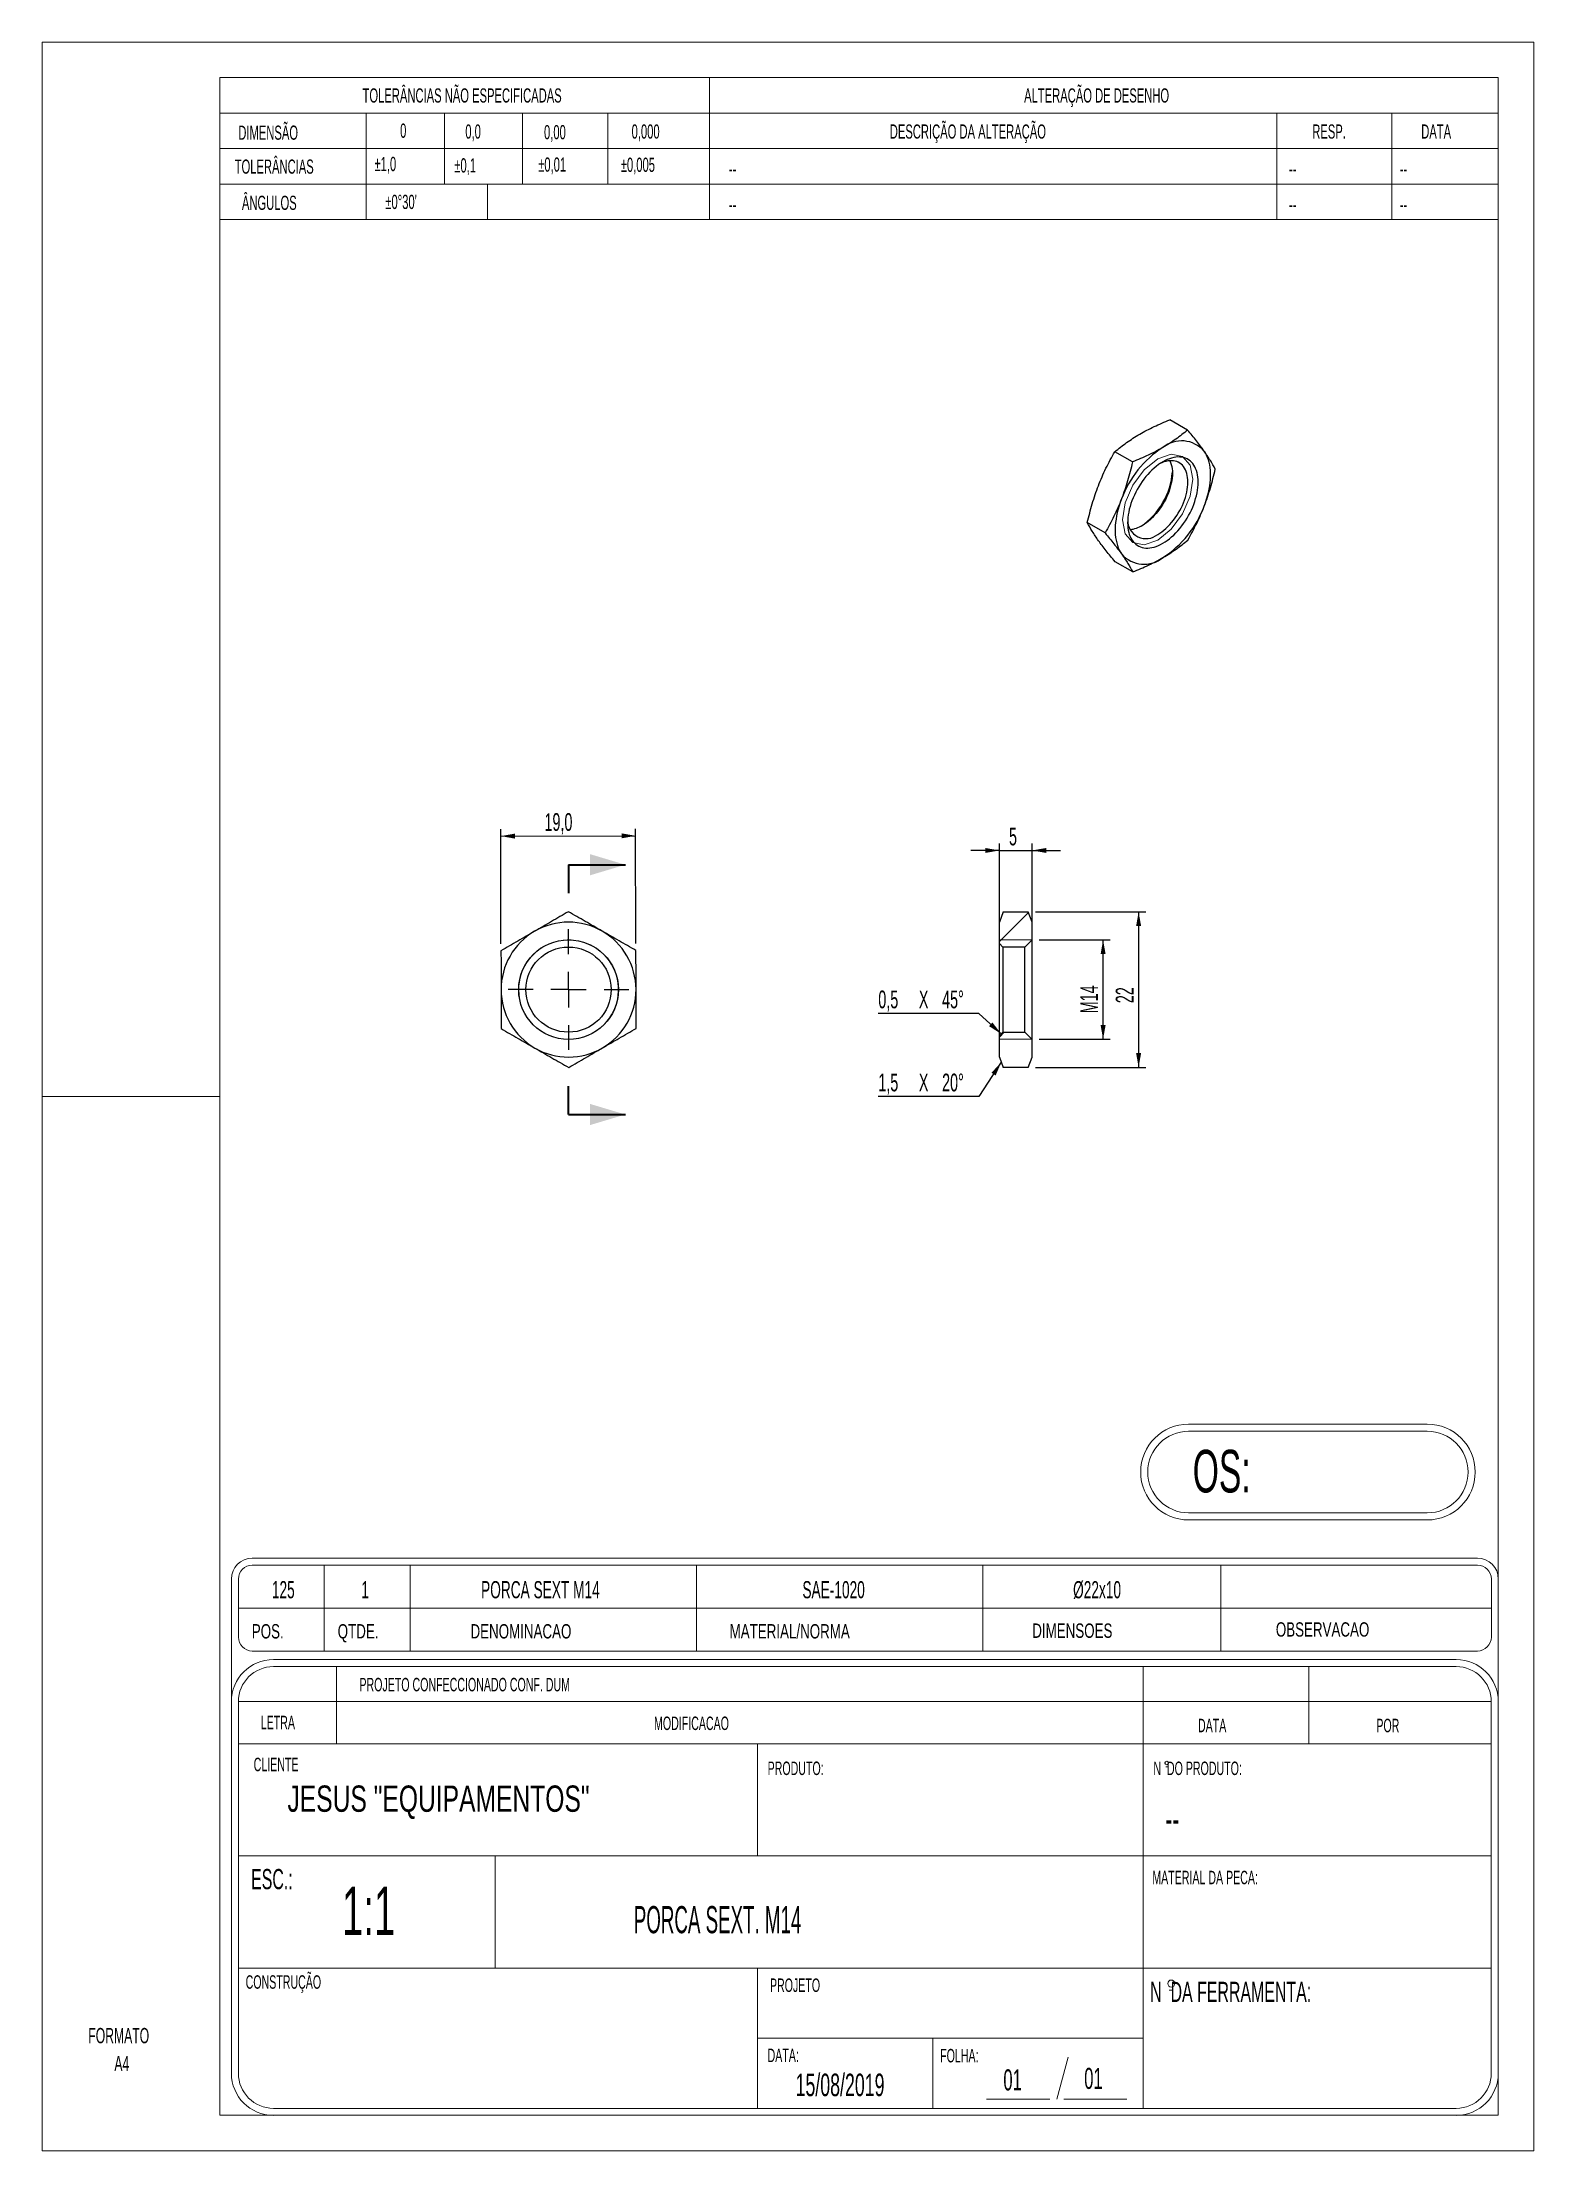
# Model space of a CAD drawing. Header units: millimetres. Extents: x 0 to 210, y 0 to 297.
import ezdxf

# ---------------------------------------------------------------- set-up
doc = ezdxf.new("R2010")
doc.units = ezdxf.units.MM
doc.linetypes.add('PHANTOM', pattern=[12.7, 6.35, -1.27, 1.27, -1.27, 1.27, -1.27])
doc.layers.add('COTAS', color=7, linetype='Continuous')
doc.styles.add('SLDTEXTSTYLE0', font='TXT', dxfattribs={"width": 0.595745})
doc.styles.add('SLDTEXTSTYLE1', font='TXT', dxfattribs={"width": 0.589474})
doc.styles.add('SLDTEXTSTYLE2', font='TXT', dxfattribs={"width": 0.515789})
doc.styles.add('SLDTEXTSTYLE3', font='TXT', dxfattribs={"width": 0.7})
doc.styles.add('SLDTEXTSTYLE4', font='TXT', dxfattribs={"width": 0.695035})
doc.styles.add('SLDTEXTSTYLE5', font='TXT', dxfattribs={"width": 0.605})
doc.dimstyles.new('SLDDIMSTYLE0', dxfattribs={"dimtxt": 2.5, "dimasz": 2, "dimexe": 0, "dimexo": 0.0625, "dimtad": 1, "dimdec": 1, "dimrnd": 1e-09, "dimzin": 12, "dimdsep": 46, "dimtxsty": 'SLDTEXTSTYLE5', "dimsah": 1, "dimcen": 0.09, "dimadec": 0, "dimazin": 3, "dimtfac": 1, "dimtdec": 3, "dimtofl": 0, "dimtmove": 0, "dimatfit": 3, "dimfxl": 0, "dimfrac": 2, "dimtolj": 1, "dimtzin": 12, "dimarcsym": 0})
doc.dimstyles.new('SLDDIMSTYLE1', dxfattribs={"dimtxt": 2.5, "dimasz": 2, "dimexe": 0, "dimexo": 0.0625, "dimtad": 1, "dimdec": 0, "dimrnd": 1e-09, "dimzin": 12, "dimdsep": 46, "dimtxsty": 'SLDTEXTSTYLE5', "dimsah": 1, "dimcen": 0.09, "dimadec": 0, "dimazin": 3, "dimtfac": 1, "dimtdec": 3, "dimtmove": 0, "dimatfit": 0, "dimfxl": 0, "dimfrac": 2, "dimtolj": 1, "dimtzin": 12, "dimarcsym": 0})
doc.dimstyles.new('SLDDIMSTYLE2', dxfattribs={"dimtxt": 2.5, "dimasz": 2, "dimexe": 0, "dimexo": 0.0625, "dimtad": 1, "dimdec": 0, "dimrnd": 1e-09, "dimzin": 12, "dimdsep": 46, "dimtxsty": 'SLDTEXTSTYLE5', "dimsah": 1, "dimcen": 0.09, "dimadec": 0, "dimazin": 3, "dimtfac": 1, "dimtdec": 3, "dimtofl": 0, "dimtmove": 0, "dimatfit": 3, "dimfxl": 0, "dimfrac": 2, "dimtolj": 1, "dimtzin": 12, "dimarcsym": 0})

# ---------------------------------------------------------------- blocks, each defined once
blk = doc.blocks.new('SW_NOTE_0')
at = {"color": 0, "linetype": 'Continuous', "lineweight": 18, "insert": (0, 2.77), "char_height": 2.152, "attachment_point": 1, "style": 'SLDTEXTSTYLE0'}
blk.add_mtext('FORMATO', dxfattribs=at)
blk = doc.blocks.new('SW_NOTE_0_1')
at = {"color": 0, "linetype": 'Continuous', "lineweight": 18, "insert": (0, 2.77), "char_height": 2.152, "attachment_point": 1, "style": 'SLDTEXTSTYLE0'}
blk.add_mtext('A4', dxfattribs=at)
blk = doc.blocks.new('Bloco2')
at = {"color": 7, "linetype": 'Continuous', "lineweight": 18}
for p, q in [((210.04, 297.06), (0.04, 297.06)), ((0.04, 297.06), (0.04, 0.06)), ((210.04, 0.06), (210.04, 297.06)), ((205.04, 292.06), (25.04, 292.06)), ((25.04, 292.06), (25.04, 5.06)), ((205.04, 5.06), (205.04, 292.06)), ((0.04, 148.56), (25.04, 148.56)), ((25.04, 5.06), (205.04, 5.06)), ((0.04, 0.06), (210.04, 0.06))]:
    blk.add_line(p, q, dxfattribs=at)
for name, p in [('SW_NOTE_0', (6.53, 14.59)), ('SW_NOTE_0_1', (10.2, 10.66))]:
    blk.add_blockref(name, p, dxfattribs=at)
blk = doc.blocks.new('_D')
at = {"layer": 'COTAS'}
for p, q in [((64.6, 170.38), (64.56, 186.53)), ((64.57, 185.53), (83.57, 185.57)), ((83.6, 170.42), (83.56, 186.57))]:
    blk.add_line(p, q, dxfattribs=at)
for points in [[(64.57, 185.53), (66.57, 185.18), (66.57, 185.88)], [(83.57, 185.57), (81.57, 185.92), (81.57, 185.22)]]:
    blk.add_solid(points, dxfattribs=at)
at = {"layer": 'COTAS', "insert": (70.72, 188.76), "char_height": 2.5, "attachment_point": 1, "rotation": 0.1263, "style": 'SLDTEXTSTYLE5'}
blk.add_mtext('19,0', dxfattribs=at)
blk = doc.blocks.new('SW_CENTERMARKSYMBOL_0')
at = {"layer": 'COTAS', "color": 0}
for p, q in [((0, 5), (0, 8.5)), ((-5, 0), (-8.5, 0)), ((0, 0), (-2.5, 0)), ((0, 0), (0, 2.5)), ((0, 0), (0, -2.5)), ((0, 0), (2.5, 0)), ((5, 0), (8.5, 0)), ((0, -5), (0, -8.5))]:
    blk.add_line(p, q, dxfattribs=at)
blk = doc.blocks.new('_D_1')
at = {"layer": 'COTAS'}
for p, q in [((140.37, 170.91), (150.37, 170.91)), ((149.37, 156.91), (149.37, 170.91)), ((140.37, 156.91), (150.37, 156.91))]:
    blk.add_line(p, q, dxfattribs=at)
for points in [[(149.37, 170.91), (149.02, 168.91), (149.72, 168.91)], [(149.37, 156.91), (149.72, 158.91), (149.02, 158.91)]]:
    blk.add_solid(points, dxfattribs=at)
at = {"layer": 'COTAS', "insert": (146.15, 160.57), "char_height": 2.5, "attachment_point": 1, "rotation": 90, "style": 'SLDTEXTSTYLE5'}
blk.add_mtext('M14', dxfattribs=at)
blk = doc.blocks.new('_D_2')
at = {"layer": 'COTAS'}
for p, q in [((134.77, 171.41), (134.77, 184.51)), ((139.37, 171.94), (139.37, 184.51)), ((134.77, 183.51), (130.77, 183.51)), ((134.77, 183.51), (139.37, 183.51)), ((139.37, 183.51), (143.37, 183.51))]:
    blk.add_line(p, q, dxfattribs=at)
for points in [[(134.77, 183.51), (132.77, 183.86), (132.77, 183.16)], [(139.37, 183.51), (141.37, 183.16), (141.37, 183.86)]]:
    blk.add_solid(points, dxfattribs=at)
at = {"layer": 'COTAS', "insert": (136.12, 186.73), "char_height": 2.5, "attachment_point": 1, "style": 'SLDTEXTSTYLE5'}
blk.add_mtext('5', dxfattribs=at)
blk = doc.blocks.new('SW_CHAMFER_DIMENSION_0')
at = {"layer": 'COTAS', "color": 0}
for p, q in [((17.32, 4.82), (14.17, 0)), ((14.17, 0), (0, 0))]:
    blk.add_line(p, q, dxfattribs=at)
blk.add_solid([(17.32, 4.82), (15.93, 3.34), (16.52, 2.95)], dxfattribs=at)
at = {"layer": 'COTAS', "color": 0, "char_height": 2.5, "attachment_point": 1, "style": 'SLDTEXTSTYLE5'}
for s, insert in [('1,5', (0, 3.22)), ('X', (5.71, 3.22)), ('20°', (8.98, 3.22))]:
    blk.add_mtext(s, dxfattribs=dict(at, insert=insert))
blk = doc.blocks.new('SW_CHAMFER_DIMENSION_1')
at = {"layer": 'COTAS', "color": 0}
for p, q in [((14.17, 0), (0, 0)), ((17.3, -2.89), (14.17, 0))]:
    blk.add_line(p, q, dxfattribs=at)
blk.add_solid([(17.3, -2.89), (16.07, -1.28), (15.59, -1.79)], dxfattribs=at)
at = {"layer": 'COTAS', "color": 0, "char_height": 2.5, "attachment_point": 1, "style": 'SLDTEXTSTYLE5'}
for s, insert in [('0,5', (0, 3.22)), ('X', (5.71, 3.22)), ('45°', (8.98, 3.22))]:
    blk.add_mtext(s, dxfattribs=dict(at, insert=insert))
blk = doc.blocks.new('_D_3')
at = {"layer": 'COTAS'}
for p, q in [((139.84, 174.87), (155.37, 174.87)), ((154.37, 174.87), (154.37, 152.96)), ((139.84, 152.96), (155.37, 152.96))]:
    blk.add_line(p, q, dxfattribs=at)
for points in [[(154.37, 174.87), (154.02, 172.87), (154.72, 172.87)], [(154.37, 152.96), (154.72, 154.96), (154.02, 154.96)]]:
    blk.add_solid(points, dxfattribs=at)
at = {"layer": 'COTAS', "insert": (151.15, 162), "char_height": 2.5, "attachment_point": 1, "rotation": 90, "style": 'SLDTEXTSTYLE5'}
blk.add_mtext('22', dxfattribs=at)

msp = doc.modelspace()

# ---------------------------------------------------------------- hatches: boundary and pattern name
at = {"layer": 'COTAS', "linetype": 'Continuous', "lineweight": 18}
h = msp.add_hatch(dxfattribs=at)
h.set_pattern_fill('ANSI32', color=256, angle=3e-322, style=0)
h.paths.add_polyline_path([(134.77, 173.41), (134.77, 170.41), (135.27, 169.91), (138.35, 169.91), (139.37, 170.94), (139.37, 173.41), (138.84, 174.87), (135.3, 174.87)], flags=0)
h = msp.add_hatch(dxfattribs=at)
h.set_pattern_fill('ANSI32', color=256, angle=3e-322, style=0)
h.paths.add_polyline_path([(138.35, 157.91), (135.27, 157.91), (134.77, 157.41), (134.77, 154.41), (135.3, 152.96), (138.84, 152.96), (139.37, 154.41), (139.37, 156.89)], flags=0)

# ---------------------------------------------------------------- linework, layer by layer
at = {"color": 7, "linetype": 'Continuous', "lineweight": 18}
for p, q in [((205.01, 292.36), (25.01, 292.36)), ((25.01, 272.36), (25.01, 292.36)), ((93.95, 272.36), (93.95, 292.36)), ((205.01, 292.36), (205.01, 272.36)), ((25.01, 287.36), (93.95, 287.36)), ((45.64, 272.36), (45.64, 287.36)), ((56.64, 277.36), (56.64, 287.36)), ((67.64, 277.36), (67.64, 287.36)), ((79.64, 277.36), (79.64, 287.36)), ((93.95, 287.36), (205.01, 287.36)), ((173.82, 272.36), (173.82, 287.36)), ((190.01, 272.36), (190.01, 287.36)), ((25.01, 282.36), (93.95, 282.36)), ((93.95, 282.36), (205.01, 282.36)), ((25.01, 277.36), (93.95, 277.36)), ((62.7, 277.36), (62.7, 272.36)), ((93.95, 277.36), (205.01, 277.36)), ((25.01, 272.36), (93.95, 272.36)), ((93.95, 272.36), (205.01, 272.36)), ((139.35, 170.91), (134.77, 170.91)), ((139.35, 170.91), (134.77, 170.91)), ((139.35, 156.91), (134.77, 156.91)), ((139.35, 156.91), (134.77, 156.91)), ((195.01, 102.71), (161.41, 102.71)), ((195.01, 101.71), (161.41, 101.71)), ((161.41, 90.21), (195.01, 90.21)), ((161.41, 89.21), (195.01, 89.21)), ((202.07, 83.83), (29.59, 83.83)), ((26.65, 11.28), (26.65, 80.89)), ((26.65, 80.89), (26.65, 67.81)), ((27.63, 80.89), (27.63, 72.71)), ((202.07, 82.85), (29.59, 82.85)), ((39.72, 70.75), (39.72, 82.85)), ((51.82, 70.75), (51.82, 82.85)), ((92.14, 70.75), (92.14, 82.85)), ((132.46, 70.75), (132.46, 82.85)), ((165.96, 70.75), (165.96, 82.85)), ((204.03, 72.71), (204.03, 80.89)), ((205.01, 11.28), (205.01, 80.89)), ((27.63, 76.8), (204.03, 76.8)), ((29.59, 70.75), (202.07, 70.75)), ((32.57, 69.54), (199.08, 69.54)), ((32.57, 68.56), (199.08, 68.56)), ((41.46, 57.69), (41.46, 68.56)), ((155.03, 68.56), (155.03, 57.69)), ((178.34, 68.56), (178.34, 57.69)), ((27.64, 11.28), (27.64, 63.62)), ((27.64, 63.62), (204.02, 63.62)), ((204.02, 63.62), (204.02, 11.28)), ((27.64, 57.69), (204.02, 57.69)), ((100.71, 57.69), (100.71, 41.89)), ((155.03, 57.69), (155.03, 41.89)), ((158.2, 54.45), (158.46, 54.45)), ((158.2, 54.43), (158.46, 54.43)), ((27.64, 41.89), (204.02, 41.89)), ((63.77, 26.09), (63.77, 41.89)), ((155.03, 26.09), (155.03, 41.89)), ((27.64, 26.09), (204.02, 26.09)), ((100.71, 26.09), (100.71, 6.34)), ((155.03, 26.09), (155.03, 6.34)), ((158.69, 23), (159.2, 23)), ((100.71, 16.22), (155.03, 16.22)), ((125.4, 16.22), (125.4, 6.34)), ((144.43, 13.54), (142.85, 7.62)), ((199.08, 6.34), (32.57, 6.34)), ((141.86, 7.62), (132.97, 7.62)), ((143.83, 7.62), (152.72, 7.62)), ((199.08, 5.36), (32.57, 5.36)), ((204.44, 5.36), (205.01, 5.36)), ((205.01, 5.36), (205.01, 5.93))]:
    msp.add_line(p, q, dxfattribs=at)
at = {"color": 7, "linetype": 'Continuous', "lineweight": 25}
for p, q in [((161.27, 242.73), (158.77, 244.17)), ((153.51, 238.23), (151.02, 239.67)), ((149.65, 228.23), (147.15, 229.68)), ((153.54, 222.74), (151.05, 224.18)), ((135.3, 174.87), (134.77, 173.41)), ((134.77, 170.41), (134.77, 173.41)), ((135.3, 174.87), (138.84, 174.87)), ((139.37, 173.41), (138.84, 174.87)), ((139.37, 170.94), (139.37, 173.41)), ((134.77, 170.41), (135.27, 169.91)), ((134.77, 157.41), (134.77, 170.41)), ((135.27, 169.91), (135.27, 157.91)), ((138.35, 169.91), (135.27, 169.91)), ((139.37, 170.94), (138.35, 169.91)), ((138.35, 157.91), (138.35, 169.91)), ((139.37, 156.89), (139.37, 170.94)), ((135.27, 157.91), (134.77, 157.41)), ((134.77, 154.41), (134.77, 157.41)), ((135.27, 157.91), (138.35, 157.91)), ((138.35, 157.91), (139.37, 156.89)), ((139.37, 154.41), (139.37, 156.89)), ((134.77, 154.41), (135.3, 152.96)), ((138.84, 152.96), (135.3, 152.96)), ((138.84, 152.94), (135.31, 152.94)), ((138.84, 152.96), (139.37, 154.41))]:
    msp.add_line(p, q, dxfattribs=at)
at = {"color": 7, "linetype": 'PHANTOM', "lineweight": 35}
for p, q in [((74.11, 181.5), (74.11, 177.5)), ((74.11, 146.32), (74.11, 150.32))]:
    msp.add_line(p, q, dxfattribs=at)
at = {"color": 7, "linetype": 'Continuous', "lineweight": 35}
for p, q in [((74.11, 181.5), (82.11, 181.5)), ((74.11, 146.32), (82.11, 146.32))]:
    msp.add_line(p, q, dxfattribs=at)
at = {"color": 7, "linetype": 'Continuous', "lineweight": 18, "flags": 128}
msp.add_lwpolyline([(157.06, 227.22), (155.17, 226.56), (153.56, 226.87), (152.49, 228.11), (152.11, 230.08), (152.49, 232.48), (153.56, 234.95), (155.17, 237.12), (157.06, 238.65), (158.95, 239.31), (160.56, 238.99), (161.63, 237.76), (162.01, 235.79), (161.63, 233.39), (160.56, 230.91), (158.95, 228.75), (157.06, 227.22)], dxfattribs=at)
msp.add_lwpolyline([(157.06, 227.22), (155.17, 226.56), (153.56, 226.87), (152.49, 228.11), (152.11, 230.08), (152.49, 232.48), (153.56, 234.95), (155.17, 237.12), (157.06, 238.65), (158.95, 239.31), (160.56, 238.99), (161.63, 237.76), (162.01, 235.79), (161.63, 233.39), (160.56, 230.91), (158.95, 228.75), (157.06, 227.22)], dxfattribs=at)
at = {"color": 7, "linetype": 'Continuous', "lineweight": 25, "flags": 128}
for points in [[(157.79, 226.78), (158.1, 226.97), (158.41, 227.18), (158.72, 227.42), (159.02, 227.67), (159.32, 227.94), (159.61, 228.24), (159.9, 228.54), (160.18, 228.87), (160.45, 229.21), (160.71, 229.56), (160.95, 229.92), (161.19, 230.3), (161.41, 230.68), (161.61, 231.07), (161.8, 231.46), (161.98, 231.86), (162.14, 232.26), (162.28, 232.67), (162.4, 233.07), (162.51, 233.47), (162.6, 233.87), (162.67, 234.26), (162.71, 234.64), (162.74, 235.02), (162.75, 235.38), (162.74, 235.74), (162.71, 236.08), (162.67, 236.41), (162.6, 236.72), (162.51, 237.01), (162.4, 237.29), (162.28, 237.55), (162.14, 237.79), (161.98, 238.01), (161.8, 238.21), (161.61, 238.38), (161.41, 238.53), (161.19, 238.66), (160.95, 238.76), (160.71, 238.84), (160.45, 238.89), (160.18, 238.92), (159.9, 238.93), (159.61, 238.9), (159.32, 238.86), (159.02, 238.78), (158.72, 238.69), (158.41, 238.56), (158.1, 238.42), (157.79, 238.25), (157.47, 238.06), (157.16, 237.85), (156.85, 237.61), (156.55, 237.36), (156.25, 237.08), (155.96, 236.79), (155.67, 236.48), (155.39, 236.16), (155.12, 235.82), (154.87, 235.47), (154.62, 235.11), (154.39, 234.73), (154.16, 234.35), (153.96, 233.96), (153.77, 233.57), (153.59, 233.17), (153.43, 232.76), (153.29, 232.36), (153.17, 231.96), (153.06, 231.56), (152.97, 231.16), (152.91, 230.77), (152.86, 230.39), (152.83, 230.01), (152.82, 229.65), (152.83, 229.29), (152.86, 228.95), (152.91, 228.62), (152.97, 228.31), (153.06, 228.01), (153.17, 227.74), (153.29, 227.48), (153.43, 227.24), (153.59, 227.02), (153.77, 226.82), (153.96, 226.65), (154.16, 226.5), (154.39, 226.37), (154.62, 226.27), (154.87, 226.19), (155.12, 226.13), (155.39, 226.11), (155.67, 226.1), (155.96, 226.13), (156.25, 226.17), (156.55, 226.24), (156.85, 226.34), (157.16, 226.46), (157.47, 226.61), (157.79, 226.78)], [(158.77, 238.4), (158.78, 238.39), (158.88, 238.14), (158.97, 237.87), (159.04, 237.58), (159.09, 237.28), (159.12, 236.97), (159.13, 236.64), (159.12, 236.3), (159.09, 235.95), (159.04, 235.59), (158.97, 235.22), (158.88, 234.85), (158.78, 234.48), (158.65, 234.11), (158.51, 233.73), (158.35, 233.36), (158.18, 233), (157.99, 232.63), (157.78, 232.28), (157.56, 231.93), (157.33, 231.6), (157.09, 231.27), (156.84, 230.96), (156.58, 230.67), (156.31, 230.39), (156.03, 230.13), (155.75, 229.89), (155.46, 229.67), (155.18, 229.47), (154.89, 229.29)], [(157.06, 228.03), (157.35, 228.21), (157.64, 228.41), (157.92, 228.63), (158.21, 228.88), (158.48, 229.14), (158.75, 229.41), (159.01, 229.71), (159.27, 230.02), (159.51, 230.34), (159.74, 230.68), (159.96, 231.02), (160.16, 231.38), (160.35, 231.74), (160.53, 232.11), (160.69, 232.48), (160.83, 232.85), (160.95, 233.23), (161.06, 233.6), (161.15, 233.97), (161.21, 234.33), (161.26, 234.69), (161.29, 235.04), (161.3, 235.38), (161.29, 235.71), (161.26, 236.03), (161.21, 236.33), (161.15, 236.61), (161.06, 236.88), (160.95, 237.13), (160.83, 237.36), (160.69, 237.57), (160.53, 237.76), (160.35, 237.92), (160.16, 238.07), (159.96, 238.18), (159.74, 238.28), (159.51, 238.35), (159.27, 238.39), (159.01, 238.41), (158.75, 238.4), (158.48, 238.37), (158.21, 238.31), (157.92, 238.23), (157.64, 238.12), (157.41, 238.02)], [(163.61, 232.01), (163.79, 232.49), (163.94, 232.97), (164.08, 233.44), (164.2, 233.92), (164.3, 234.39), (164.38, 234.85), (164.44, 235.31), (164.48, 235.76), (164.5, 236.19), (164.5, 236.62), (164.48, 237.04), (164.44, 237.44), (164.38, 237.82), (164.29, 238.19), (164.19, 238.54), (164.07, 238.88), (163.93, 239.19), (163.77, 239.49), (163.6, 239.76)], [(151.96, 233.02), (151.79, 232.54), (151.63, 232.06), (151.49, 231.58), (151.37, 231.11), (151.27, 230.64), (151.19, 230.18), (151.13, 229.72), (151.09, 229.27), (151.07, 228.83), (151.07, 228.41), (151.09, 227.99), (151.13, 227.59), (151.2, 227.21), (151.28, 226.84), (151.38, 226.48), (151.5, 226.15), (151.64, 225.83), (151.8, 225.54), (151.98, 225.27)]]:
    msp.add_lwpolyline(points, dxfattribs=at)
at = {"color": 7, "linetype": 'Continuous', "lineweight": 25}
for radius in [7.02, 6]:
    msp.add_circle((74.11, 163.91), radius, dxfattribs=at)
at = {"color": 7, "linetype": 'Continuous', "lineweight": 18}
for centre, radius in [((158.33, 54.99), 0.247), ((158.33, 54.97), 0.247), ((158.97, 23.92), 0.494)]:
    msp.add_circle(centre, radius, dxfattribs=at)
at = {"color": 7, "linetype": 'Continuous', "lineweight": 25}
for centre, radius, start, end in [((160.42, 236.97), 4.23, 41.3053, 128.8611), ((165.71, 227.95), 14.65, 122.8013, 159.7621), ((149.06, 237.55), 10.09, 304.0715, 355.9339), ((149.86, 237.08), 14.65, 302.8013, 339.7621), ((155.41, 230.01), 2.58, 178.3309, 309.7988), ((152.83, 232.59), 3.89, 275.1076, 301.8792), ((155.15, 228.06), 4.23, 221.3053, 308.8611), ((74.11, 163.91), 9.5, 60.1263, 120.1263), ((74.11, 163.91), 9.5, 120.1263, 180.1263), ((74.11, 163.91), 9.5, 0.1263, 60.1263), ((74.11, 163.91), 9.5, 180.1263, 240.1263), ((74.11, 163.91), 9.5, 300.1263, 0.1263), ((74.11, 163.91), 9.5, 240.1263, 300.1263)]:
    msp.add_arc(centre, radius, start, end, dxfattribs=at)
at = {"color": 7, "linetype": 'Continuous', "lineweight": 18}
for centre, radius, start, end in [((74.11, 163.91), 7, 255, 195), ((74.11, 163.91), 7, 255, 195), ((161.41, 95.96), 6.75, 90, 270), ((161.41, 95.96), 5.75, 90, 270), ((195.01, 95.96), 6.75, 270, 90), ((195.01, 95.96), 5.75, 270, 90), ((29.59, 80.89), 2.94, 90, 180), ((202.07, 80.89), 2.94, 0, 90), ((29.59, 80.89), 1.96, 90, 180), ((202.07, 80.89), 1.96, 0, 90), ((29.59, 72.71), 1.96, 180, 270), ((202.07, 72.71), 1.96, 270, 0), ((32.57, 63.62), 5.93, 90, 180), ((32.57, 63.62), 4.94, 90, 180), ((199.08, 63.62), 5.93, 0, 90), ((199.08, 63.62), 4.94, 0, 90), ((32.57, 11.28), 5.93, 180, 270), ((32.57, 11.28), 4.94, 180, 270), ((199.08, 11.28), 4.94, 270, 0), ((199.08, 11.28), 5.93, 270, 0)]:
    msp.add_arc(centre, radius, start, end, dxfattribs=at)
at = {"color": 7, "linetype": 'Continuous', "lineweight": 25}
for points in [[(154.52, 242.14), (155.16, 242.52), (155.85, 242.87), (157.27, 243.54), (158.01, 243.86), (158.77, 244.17)], [(151.02, 239.67), (151.55, 240.12), (152.1, 240.55), (153.26, 241.37), (153.87, 241.77), (154.52, 242.14)], [(161.27, 242.73), (160.74, 242.29), (160.19, 241.86), (159.03, 241.03), (158.42, 240.64), (157.77, 240.26)], [(163.6, 239.76), (163.27, 240.22), (162.91, 240.7), (162.13, 241.69), (161.71, 242.2), (161.27, 242.73)], [(148.71, 234.89), (149.03, 235.73), (149.39, 236.54), (150.16, 238.13), (150.58, 238.91), (151.02, 239.67)], [(153.51, 238.23), (153.31, 237.33), (153.08, 236.44), (152.57, 234.7), (152.28, 233.85), (151.96, 233.02)], [(157.77, 240.26), (157.12, 239.89), (156.44, 239.53), (155.02, 238.86), (154.28, 238.54), (153.51, 238.23)], [(165.16, 237.23), (164.96, 237.62), (164.73, 238.02), (164.21, 238.86), (163.92, 239.3), (163.6, 239.76)], [(147.15, 229.68), (147.36, 230.58), (147.59, 231.47), (148.1, 233.21), (148.39, 234.06), (148.71, 234.89)], [(163.61, 232.01), (163.93, 232.85), (164.22, 233.7), (164.73, 235.44), (164.96, 236.33), (165.16, 237.23)], [(151.96, 233.02), (151.64, 232.18), (151.28, 231.37), (150.51, 229.78), (150.09, 229), (149.65, 228.23)], [(161.3, 227.23), (161.74, 228), (162.16, 228.78), (162.93, 230.37), (163.29, 231.18), (163.61, 232.01)], [(148.72, 227.14), (148.4, 227.6), (148.11, 228.04), (147.59, 228.88), (147.36, 229.29), (147.15, 229.68)], [(151.05, 224.18), (150.61, 224.7), (150.19, 225.22), (149.41, 226.21), (149.05, 226.69), (148.72, 227.14)], [(149.65, 228.23), (150.09, 227.71), (150.51, 227.2), (151.29, 226.2), (151.65, 225.72), (151.98, 225.27)], [(157.8, 224.77), (158.45, 225.14), (159.06, 225.54), (160.22, 226.36), (160.77, 226.79), (161.3, 227.23)], [(151.98, 225.27), (152.3, 224.81), (152.59, 224.37), (153.11, 223.53), (153.34, 223.13), (153.54, 222.74)], [(153.54, 222.74), (154.31, 223.04), (155.05, 223.36), (156.47, 224.04), (157.15, 224.39), (157.8, 224.77)], [(74.09, 174.88), (73.3, 174.42), (72.51, 173.96), (70.93, 173.05), (70.14, 172.59), (69.35, 172.13)], [(78.85, 172.15), (78.05, 172.6), (77.26, 173.06), (75.68, 173.97), (74.88, 174.43), (74.09, 174.88)], [(69.35, 172.13), (68.56, 171.67), (67.76, 171.21), (66.18, 170.29), (65.39, 169.83), (64.6, 169.38)], [(64.6, 169.38), (64.6, 168.46), (64.61, 167.55), (64.61, 165.72), (64.61, 164.8), (64.61, 163.89)], [(83.6, 169.42), (82.81, 169.87), (82.02, 170.33), (80.43, 171.24), (79.64, 171.69), (78.85, 172.15)], [(83.61, 163.93), (83.61, 164.85), (83.61, 165.76), (83.61, 167.59), (83.6, 168.5), (83.6, 169.42)], [(64.61, 163.89), (64.62, 162.98), (64.62, 162.06), (64.62, 160.23), (64.62, 159.32), (64.63, 158.41)], [(83.63, 158.45), (83.62, 159.36), (83.62, 160.28), (83.62, 162.1), (83.62, 163.02), (83.61, 163.93)], [(64.63, 158.41), (65.42, 157.95), (66.21, 157.49), (67.8, 156.58), (68.59, 156.13), (69.38, 155.67)], [(78.88, 155.69), (79.67, 156.15), (80.46, 156.61), (82.04, 157.53), (82.84, 157.99), (83.63, 158.45)], [(69.38, 155.67), (70.18, 155.22), (70.97, 154.76), (72.55, 153.85), (73.35, 153.4), (74.14, 152.94)], [(74.14, 152.94), (74.93, 153.4), (75.72, 153.86), (77.3, 154.78), (78.09, 155.24), (78.88, 155.69)]]:
    msp.add_open_spline(points, degree=3, knots=[0, 0, 0, 0, 0.5, 0.5, 1, 1, 1, 1], dxfattribs=at)
for points in [[(135.31, 152.94), (135.3, 152.95), (135.3, 152.95), (135.3, 152.96)], [(138.84, 152.96), (138.84, 152.95), (138.84, 152.95), (138.84, 152.94)]]:
    msp.add_open_spline(points, degree=3, dxfattribs=at)
at = {"color": 7, "linetype": 'Continuous', "lineweight": 35}
for points in [[(82.11, 181.5), (77.11, 183), (77.11, 180)], [(82.11, 146.32), (77.11, 147.82), (77.11, 144.82)]]:
    msp.add_solid(points, dxfattribs=at)

# ---------------------------------------------------------------- block references
at = {"layer": 'COTAS'}
for name, p in [('Bloco2', (-0.03, 0.3)), ('SW_CENTERMARKSYMBOL_0', (74.11, 163.91)), ('SW_CHAMFER_DIMENSION_1', (117.72, 160.56)), ('SW_CHAMFER_DIMENSION_0', (117.72, 148.86))]:
    msp.add_blockref(name, p, dxfattribs=at)

# ---------------------------------------------------------------- texts
at = {"color": 7, "linetype": 'Continuous', "lineweight": 0}
for s, insert, char_height, attachment_point, style in [('TOLERÂNCIAS NÃO ESPECIFICADAS', (59.13, 290.85), 2, 2, 'SLDTEXTSTYLE1'), ('ALTERAÇÃO DE DESENHO', (148.46, 290.85), 2, 2, 'SLDTEXTSTYLE1'), ('DIMENSÃO', (27.62, 285.61), 2, 1, 'SLDTEXTSTYLE1'), ('0', (50.4, 285.89), 2, 1, 'SLDTEXTSTYLE1'), ('0,0', (59.58, 285.77), 2, 1, 'SLDTEXTSTYLE1'), ('0,00', (70.66, 285.68), 2, 1, 'SLDTEXTSTYLE1'), ('0,000', (82.99, 285.77), 2, 1, 'SLDTEXTSTYLE1'), ('DESCRIÇÃO DA ALTERAÇÃO', (119.34, 285.77), 2, 1, 'SLDTEXTSTYLE1'), ('RESP.', (178.82, 285.77), 2, 1, 'SLDTEXTSTYLE1'), ('DATA', (194.16, 285.77), 2, 1, 'SLDTEXTSTYLE1'), ('TOLERÂNCIAS', (27.11, 280.83), 2, 1, 'SLDTEXTSTYLE1'), ('±1,0', (46.79, 281.2), 2, 1, 'SLDTEXTSTYLE1'), ('±0,1', (58.03, 281), 2, 1, 'SLDTEXTSTYLE1'), ('±0,01', (69.84, 281.12), 2, 1, 'SLDTEXTSTYLE1'), ('±0,005', (81.47, 281.09), 2, 1, 'SLDTEXTSTYLE1'), ('--', (96.69, 280.49), 2, 1, 'SLDTEXTSTYLE1'), ('--', (175.54, 280.49), 2, 1, 'SLDTEXTSTYLE1'), ('--', (191.14, 280.49), 2, 1, 'SLDTEXTSTYLE1'), ('ÂNGULOS', (28.13, 275.73), 2, 1, 'SLDTEXTSTYLE1'), ("±0°30'", (48.32, 275.86), 2, 1, 'SLDTEXTSTYLE1'), ('--', (96.69, 275.49), 2, 1, 'SLDTEXTSTYLE1'), ('--', (175.54, 275.49), 2, 1, 'SLDTEXTSTYLE1'), ('--', (191.14, 275.49), 2, 1, 'SLDTEXTSTYLE1'), ('OS:', (161.99, 99.09), 6, 1, 'SLDTEXTSTYLE1'), ('125', (33.95, 80.6), 2.419, 2, 'SLDTEXTSTYLE0'), ('1', (45.48, 80.6), 2.42, 2, 'SLDTEXTSTYLE0'), ('PORCA SEXT M14', (70.15, 80.6), 2.4192, 2, 'SLDTEXTSTYLE0'), ('SAE-1020', (111.43, 80.6), 2.419, 2, 'SLDTEXTSTYLE0'), ('Ø22x10', (148.52, 80.6), 2.419, 2, 'SLDTEXTSTYLE0'), ('POS.', (29.52, 74.54), 2.022, 1, 'SLDTEXTSTYLE4'), ('QTDE.', (41.61, 74.54), 2.022, 1, 'SLDTEXTSTYLE4'), ('DENOMINACAO', (60.31, 74.54), 2.0223, 1, 'SLDTEXTSTYLE4'), ('MATERIAL/NORMA', (96.79, 74.54), 2.0223, 1, 'SLDTEXTSTYLE4'), ('DIMENSOES', (139.4, 74.63), 2.022, 1, 'SLDTEXTSTYLE4'), ('OBSERVACAO', (173.69, 74.8), 2.022, 1, 'SLDTEXTSTYLE4'), ('PROJETO CONFECCIONADO CONF. DUM', (44.67, 66.97), 1.896, 1, 'SLDTEXTSTYLE1'), ('LETRA', (30.78, 61.63), 1.896, 1, 'SLDTEXTSTYLE1'), ('MODIFICACAO', (86.15, 61.52), 1.896, 1, 'SLDTEXTSTYLE1'), ('DATA', (162.73, 61.21), 1.896, 1, 'SLDTEXTSTYLE1'), ('POR', (187.84, 61.21), 1.896, 1, 'SLDTEXTSTYLE1'), ('CLIENTE', (29.78, 55.72), 1.896, 1, 'SLDTEXTSTYLE1'), ('PRODUTO:', (102.14, 55.18), 1.896, 1, 'SLDTEXTSTYLE1'), ('N  DO PRODUTO:', (156.45, 55.18), 1.896, 1, 'SLDTEXTSTYLE1'), ('JESUS "EQUIPAMENTOS"', (34.54, 51.81), 3.7042, 1, 'SLDTEXTSTYLE3'), ('--', (158.13, 49.28), 4.266, 1, 'SLDTEXTSTYLE2'), ('ESC.:', (29.42, 40.05), 2.844, 1, 'SLDTEXTSTYLE1'), ('MATERIAL DA PECA:', (156.3, 39.8), 1.896, 1, 'SLDTEXTSTYLE1'), ('1:1', (42.23, 37.56), 6.826, 1, 'SLDTEXTSTYLE1'), ('PORCA SEXT. M14', (83.3, 34.83), 3.8224, 1, 'SLDTEXTSTYLE2'), ('CONSTRUÇÃO', (28.65, 25.08), 1.896, 1, 'SLDTEXTSTYLE1'), ('PROJETO', (102.47, 24.63), 1.896, 1, 'SLDTEXTSTYLE1'), ('N  DA FERRAMENTA:', (156, 24.16), 2.8441, 1, 'SLDTEXTSTYLE1'), ('DATA:', (102.13, 14.75), 1.896, 1, 'SLDTEXTSTYLE1'), ('FOLHA:', (126.43, 14.71), 1.896, 1, 'SLDTEXTSTYLE1'), ('01', (146.71, 12.04), 2.963, 1, 'SLDTEXTSTYLE1'), ('15/08/2019', (106.07, 11.23), 3.175, 1, 'SLDTEXTSTYLE1'), ('01', (135.33, 11.83), 2.963, 1, 'SLDTEXTSTYLE1')]:
    msp.add_mtext(s, dxfattribs=dict(at, insert=insert, char_height=char_height, attachment_point=attachment_point, style=style))

# ---------------------------------------------------------------- dimensions: what is measured, and where the dimension line sits
at = {"layer": 'COTAS'}
for base, p1, p2, angle, dimstyle, picture, middle in [((83.57, 185.57), (64.6, 169.38), (83.6, 169.42), 0.1263, 'SLDDIMSTYLE0', '_D', (74.07, 185.55)), ((154.37, 152.96), (138.84, 174.87), (138.84, 152.96), 90, 'SLDDIMSTYLE2', '_D_3', (154.37, 163.91))]:
    dim = msp.add_linear_dim(base=base, p1=p1, p2=p2, angle=angle, dimstyle=dimstyle, dxfattribs=at)
    dim.commit()
    dim.dimension.update_dxf_attribs({"geometry": picture, "text_midpoint": middle, "dimtype": 160})
dim = msp.add_linear_dim(base=(139.37, 183.51), p1=(134.77, 170.41), p2=(139.37, 170.94), dimstyle='SLDDIMSTYLE1', dxfattribs=at)
dim.commit()
dim.dimension.update_dxf_attribs({"geometry": '_D_2', "text_midpoint": (137.07, 183.51), "dimtype": 160})
dim = msp.add_linear_dim(base=(149.37, 170.91), p1=(139.37, 156.91), p2=(139.37, 170.91), angle=90, text='M14', dimstyle='SLDDIMSTYLE0', dxfattribs=at)
dim.commit()
dim.dimension.update_dxf_attribs({"geometry": '_D_1', "text_midpoint": (149.37, 163.91), "dimtype": 160})

doc.saveas('drawing.dxf')
